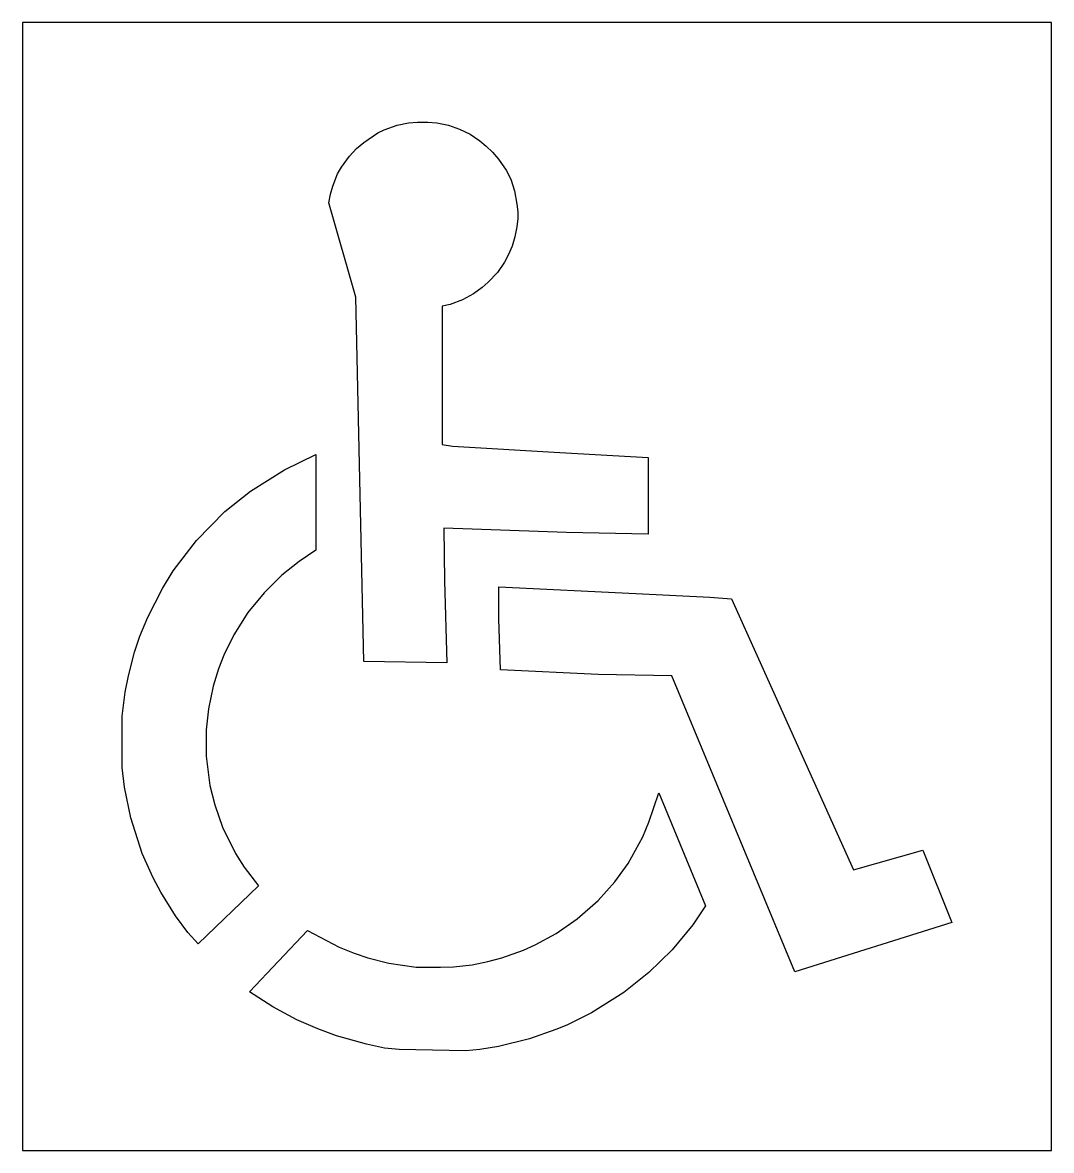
# Model space of a CAD drawing. Header units: inches. Extents: x 0 to 31, y 0 to 34.
import ezdxf

# ---------------------------------------------------------------- set-up
doc = ezdxf.new("R2010")
doc.units = ezdxf.units.IN
doc.header["$MEASUREMENT"] = 0
doc.layers.add('CUT', color=1, linetype='Continuous')

msp = doc.modelspace()

# ---------------------------------------------------------------- linework, layer by layer
at = {"layer": 'CUT'}
for points in [[(0, 0), (31, 0), (31, 34), (0, 34)], [(14.336, 29.884), (14.569, 29.55), (14.708, 29.275), (14.826, 28.929), (14.897, 28.526), (14.921, 28.292), (14.921, 28.092), (14.891, 27.841), (14.832, 27.539), (14.75, 27.261), (14.644, 27.007), (14.521, 26.777), (14.311, 26.466), (14.03, 26.17), (13.85, 26.01), (13.588, 25.824), (13.259, 25.64), (12.883, 25.501), (12.639, 25.451), (12.646, 25.408), (12.646, 21.285), (12.953, 21.235), (16.184, 21.041), (18.849, 20.891), (18.849, 18.578), (16.393, 18.624), (12.694, 18.755), (12.713, 17.166), (12.782, 14.694), (10.278, 14.742), (10.042, 25.722), (9.23, 28.566), (9.278, 28.823), (9.349, 29.073), (9.489, 29.435), (9.607, 29.645), (9.846, 29.972), (10.064, 30.203), (10.279, 30.38), (10.706, 30.677), (10.896, 30.769), (11.291, 30.906), (11.631, 30.977), (11.898, 31), (12.206, 31), (12.479, 30.977), (12.837, 30.906), (13.166, 30.791), (13.491, 30.631), (13.779, 30.437), (13.971, 30.278), (14.162, 30.089)], [(5.904, 14.516), (5.741, 13.991), (5.6, 13.317), (5.53, 12.677), (5.53, 11.889), (5.646, 10.998), (5.788, 10.416), (6.022, 9.75), (6.416, 8.95), (6.674, 8.535), (7.112, 7.975), (5.29, 6.224), (4.981, 6.571), (4.609, 7.073), (4.165, 7.785), (3.934, 8.219), (3.607, 8.954), (3.258, 10.028), (3.07, 10.953), (3, 11.547), (3, 13.088), (3.093, 13.819), (3.188, 14.31), (3.374, 15.018), (3.537, 15.498), (3.771, 16.073), (4.212, 16.941), (4.54, 17.47), (5.243, 18.391), (6.099, 19.258), (6.866, 19.871), (7.893, 20.513), (8.841, 20.977), (8.841, 18.091), (8.331, 17.75), (7.816, 17.34), (7.278, 16.812), (6.79, 16.214), (6.37, 15.548), (6.068, 14.931)], [(17.346, 14.352), (14.398, 14.492), (14.346, 16.024), (14.346, 16.987), (18.473, 16.793), (20.705, 16.678), (21.356, 16.624), (25.036, 8.455), (27.126, 9.049), (28, 6.872), (23.266, 5.384), (19.567, 14.306)], [(15.277, 3.368), (14.336, 3.137), (13.778, 3.046), (13.36, 3), (11.343, 3.041), (10.91, 3.086), (10.361, 3.208), (9.454, 3.459), (8.893, 3.666), (8.265, 3.94), (7.541, 4.33), (6.835, 4.784), (8.583, 6.628), (9.543, 6.129), (9.989, 5.945), (10.407, 5.808), (11.035, 5.648), (11.86, 5.52), (12.592, 5.52), (12.988, 5.532), (13.546, 5.6), (14.022, 5.694), (14.44, 5.808), (15.091, 6.036), (15.444, 6.197), (16.075, 6.542), (16.711, 6.982), (17.338, 7.53), (17.842, 8.094), (18.243, 8.649), (18.687, 9.453), (18.874, 9.891), (19.172, 10.779), (20.581, 7.373), (20.192, 6.799), (19.568, 6.046), (18.873, 5.364), (18.121, 4.764), (17.141, 4.146), (16.397, 3.78), (16.068, 3.642)]]:
    msp.add_lwpolyline(points, close=True, dxfattribs=at)

doc.saveas('drawing.dxf')
